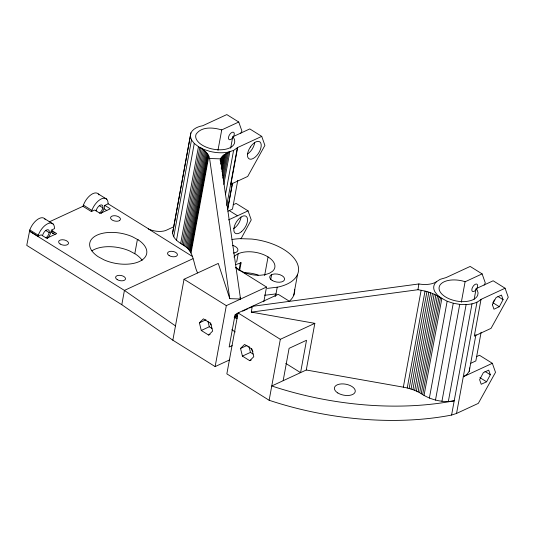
<?xml version="1.0" encoding="UTF-8"?>
<svg xmlns="http://www.w3.org/2000/svg" width="535" height="535" viewBox="0 0 535 535"><rect width="100%" height="100%" fill="white"/><g stroke="black" fill="none" stroke-linecap="round" stroke-linejoin="round"><path stroke-width="0.8" d="M197.582 272.924C193.563 264.845 194.118 253.737 186.715 247.538C181.452 243.331 173.775 240.703 172.571 233.186L190.901 132.867C193.229 128.527 198.131 126.527 202.752 125.718L226.813 114.584L238.75 122.033L241.927 131.062L240.757 133.255M172.571 233.186L190.901 132.867M306.274 369.999L403.343 387.166C409.021 388.196 414.598 389.962 419.687 392.703C429.659 399.612 442.137 403.116 454.215 400.768A213.826 112.992 10.4 0 1 271.767 385.976L306.274 369.999L314.834 323.341L251.323 312.112L252.246 306.354L418.885 283.951A19.521 10.319 10.4 0 0 436.48 281.711L440.191 279.317L446.09 277.585L470.171 266.437L482.122 273.893L485.292 282.921L484.128 285.115M251.323 312.112L417.962 289.716L418.885 283.951M289.475 301.319L278.247 294.317L238.042 312.921L226.853 373.871L269.138 400.267A213.826 112.992 10.4 0 0 451.587 415.06L456.549 413.448L478.317 403.37L495.51 372.333L492.347 363.305L463.283 376.754L466.995 374.36L469.202 371.343L469.743 367.913M45.368 219.711A12.586 6.4 -58 0 0 37.845 219.236A12.586 6.4 -58 0 0 29.806 229.936L26.75 245.378L121.799 304.703L172.852 340.207L215.137 366.595L229.548 359.928M173.788 226.773L165.549 230.585A14.619 7.724 10.4 0 1 149.319 229.348L108.144 203.822L104.793 205.373L104.017 208.764A7.55 3.839 -58 0 1 101.396 213.211M121.799 304.703L124.421 290.411L192.934 258.699M134.793 253.724L137.415 239.433M173.721 236.798L191.503 139.909L190.36 136.298M176.483 240.342L194.265 143.447L191.503 139.909M180.669 243.572L198.452 146.684L194.265 143.447M182.027 244.301L199.809 147.406L198.452 146.684M183.311 245.063L201.093 148.168L199.809 147.406L203.781 149.392L209.887 151.385A25.172 13.301 10.4 0 0 228.626 152.02L233.588 150.409L237.647 147.526L261.735 136.378L264.905 145.406L247.712 176.443L230.913 184.214L237.647 147.526M184.528 245.859L202.31 148.964L201.093 148.168M185.665 246.682L203.447 149.793L202.31 148.964M186.715 247.538L204.497 150.649L203.447 149.793M187.678 248.421L205.46 151.532L204.497 150.649M188.547 249.317L206.329 152.428L205.46 151.532M189.323 250.233L207.105 153.344L206.329 152.428M172.852 340.207L184.033 279.257L218.267 263.414L229.762 298.657L240.536 298.991L220.42 158.848L223.63 155.09L229.849 151.652L223.824 184.495M189.999 251.162L207.781 154.274L207.105 153.344M190.567 252.099L208.349 155.21L207.781 154.274M191.035 253.042L208.817 156.146L208.349 155.21M217.966 150.355L221.717 129.918L238.75 122.033M220.112 160.487L220.42 158.848L209.593 158.507L208.817 156.146M220.453 160.507L220.901 158.039M220.714 161.369L221.47 157.263M220.754 163.897L222.112 156.508M221.176 164.813L222.834 155.785M221.216 168.224L223.63 155.09M221.784 169.207L224.499 154.428M222.119 171.862L225.436 153.799M222.373 175.373L226.445 153.204M222.848 178.101L227.515 152.649M223.383 180.87L228.652 152.127M230.645 148.249L232.745 136.806L249.785 128.922L261.735 136.378M225.449 194.747L233.588 150.409M226.746 205.487L237.299 148.008M227.582 209.479L232.411 183.184M227.636 209.62L232.464 183.324M237.781 180.315L232.498 209.085L227.937 211.198M215.137 366.595L226.318 305.645L266.524 287.041L235.367 267.594M236.637 262.17L238.182 253.764M238.951 270.509L240.436 262.424L241.078 262.825L239.747 270.101M264.638 275.518L268.048 256.927M263.822 301.773L266.524 287.041M270.73 279.511L271.62 274.662M275.565 296.283L277.237 287.175M269.138 400.267L280.327 339.317L314.834 323.341M293.688 295.447L297.547 274.428M283.155 380.699L289.094 348.338L306.515 340.273L300.576 372.641L285.777 363.399M403.343 387.166L421.125 290.278L417.962 289.716M407.242 387.989L425.024 291.1L421.125 290.278M409.155 388.49L426.937 291.602L425.024 291.1M411.034 389.059L428.823 292.17L426.937 291.602M412.88 389.681L430.662 292.792L428.823 292.17M414.672 390.363L432.454 293.468L430.662 292.792M416.404 391.092L434.186 294.203L432.454 293.468M418.082 391.874L435.864 294.986L434.186 294.203M419.687 392.703L437.469 295.808L435.864 294.986M421.219 393.573L439.001 296.684L437.469 295.808M422.67 394.482L440.452 297.594L439.001 296.684M424.041 395.432L441.823 298.543L437.63 295.307L434.875 291.769A25.172 13.301 10.4 0 1 436.48 281.711M429.364 398.14L447.153 301.245L440.452 297.594M435.477 400.133L453.259 303.238L447.153 301.245M441.943 401.277L459.726 304.382C466.995 304.863 475.434 304.629 481.032 299.366L505.093 288.231L508.25 297.259L491.043 328.363L474.284 336.12L481.032 299.366M461.337 302.215L465.089 281.778L482.122 273.893M448.337 401.491L466.119 304.602M451.587 415.06L471.997 303.88M474.17 299.292L476.117 288.659L493.156 280.781L505.093 288.231M456.549 413.448L476.959 302.262M469.202 371.343L475.976 334.422M481.119 332.222L475.842 360.938L470.773 363.298M492.401 304.763L492.467 304.402M29.331 231.107L37.784 236.383L41.135 234.832L46.652 238.276L56.703 233.621L51.186 230.184L54.537 228.632L54.443 227.723A12.586 6.4 -58 0 0 47.782 223.684A12.586 6.4 -58 0 0 38.266 235.213L37.784 236.383L124.421 290.411L175.473 325.915M49.093 221.958L82.938 206.296L83.413 205.126A12.586 6.4 -58 0 1 91.452 194.426A12.586 6.4 -58 0 1 98.975 194.9M82.938 206.296L91.391 211.572L91.873 210.402A12.586 6.4 -58 0 1 101.389 198.866A12.586 6.4 -58 0 1 108.05 202.912L108.144 203.822M274.983 296.149L276 293.896L266.156 295.113A45.308 23.941 10.4 0 1 264.564 295.159M494.387 299.881L492.889 302.71L499.322 306.722L503.074 299.66L501.462 295.073L496.099 297.554L492.347 304.622L493.959 309.203L499.322 306.722M486.582 381.796L490.327 374.734L488.716 370.146L483.359 372.627L479.607 379.696L481.219 384.277L486.582 381.796L479.888 377.616M240.991 238.804L251.236 219.898L248.059 210.87L236.109 203.414L233.193 204.765M230.913 184.214L231.842 182.95M199.401 322.812L203.414 318.827L210.763 323.414L212.636 331.071L208.63 335.064L201.274 330.476L199.401 322.812L205.968 319.776M240.536 348.445L244.548 344.46L251.905 349.047L253.777 356.711L249.765 360.697L242.409 356.109L240.536 348.445L247.103 345.409M235.781 264.578L241.078 262.825M91.391 211.572L94.742 210.021L100.259 213.465L110.31 208.81L104.793 205.373M47.368 238.49A7.55 3.839 -58 0 0 50.878 231.862L52.891 230.933M52.443 233.487L54.71 232.437M228.485 219.932L248.059 210.87M238.877 312.915L235.086 314.667L229.147 347.034L232.177 345.63M242.663 311.163L247.966 308.708M249.484 308.006L252.513 306.602M201.274 330.476L209.299 326.758L211.994 328.443M235.654 314.5L238.336 313.263M234.765 316.205L236.771 315.275L237.507 315.737L234.156 317.288L234.892 317.743A4.407 2.996 65.2 0 0 237.366 318.084M234.892 317.743L237.573 316.506M208.63 335.064L210.088 334.388M242.409 356.109L250.434 352.398L253.129 354.076M249.765 360.697L251.223 360.022M476.551 356.618L479.467 355.267L492.347 363.305M267.393 288.385L277.966 287.081A45.308 23.941 10.4 0 0 296.47 261.762A45.308 23.941 10.4 0 0 251.731 239.045L240.228 238.657A45.308 23.941 10.4 0 0 231.956 239.513M453.259 303.238L459.726 304.382M221.717 129.918C213.518 127.457 201.668 126.193 196.131 134.171A19.762 10.439 10.4 0 0 216.107 149.606A19.762 10.439 10.4 0 0 233.808 138.164L232.745 136.806M465.089 281.778L462.748 281.015A19.762 10.439 10.4 0 0 439.068 288.719A19.762 10.439 10.4 0 0 464.494 301.633C469.335 301.258 475.093 300.188 477.648 295.547L478.076 292.852L477.18 290.024L476.117 288.659M497.924 296.443L503.074 299.66M229.234 210.596L237.507 215.759M484.971 371.39L490.327 374.734M98.293 193.924L106.746 199.207M148.269 228.86L192.152 256.292M99.289 205.627L102.814 207.827M104.017 208.764L106.773 210.482M83.413 205.126L91.873 210.402M184.033 279.257L226.318 305.645M238.042 312.921L280.327 339.317M231.769 329.734L235.293 331.934M44.686 218.741L53.139 224.018M50.878 231.862L55.018 234.444M45.682 230.438L49.207 232.638M29.806 229.936L38.266 235.213M29.505 231.026L37.965 236.303M240.021 297.42L240.536 298.991M248.935 346.265L250.434 352.398M207.988 321.395L209.299 326.758M209.593 158.507L229.762 298.657M294.671 289.274A45.308 23.941 10.4 0 1 289.723 300.877M244.288 272.77A21.393 11.309 10.4 0 1 258.238 275.097M233.922 257.027A21.393 11.309 10.4 0 1 262.27 254.145A21.393 11.309 10.4 0 1 272.589 271.232L269.433 273.271L265.22 274.649L260.224 275.264A21.393 11.309 10.4 0 1 236.009 267.36M232.685 245.384A7.55 3.992 10.4 0 1 237.914 249.738A7.55 3.992 10.4 0 1 233.334 253.048M241.031 217.116A10.065 5.123 -58 0 1 233.741 228.599M232.919 137.542A4.28 2.173 -58 0 1 228.472 138.404A4.28 2.173 -58 0 1 232.27 132.272A4.28 2.173 -58 0 1 233.507 136.592M254.707 142.618A10.065 5.123 -58 0 1 247.417 154.107M211.118 324.952A4.407 2.996 65.2 0 1 210.181 322.873M236.771 315.275A4.407 2.996 65.2 0 1 235.962 314.633M42.506 235.741A5.036 2.561 -58 0 1 46.331 230.137A5.036 2.561 -58 0 1 49.287 231.929A5.036 2.561 -58 0 1 45.977 237.848M96.113 210.93A5.036 2.561 -58 0 1 99.938 205.326A5.036 2.561 -58 0 1 102.894 207.119A5.036 2.561 -58 0 1 99.584 213.037M91.853 250.868A28.944 15.294 10.4 0 1 129.724 250.989L135.683 254.205A28.944 15.294 10.4 0 1 142.156 260.318M476.29 289.395A4.28 2.173 -58 0 1 471.843 290.264A4.28 2.173 -58 0 1 475.642 284.132A4.28 2.173 -58 0 1 476.879 288.445M252.961 351.441A4.407 2.996 65.2 0 1 251.323 348.506M250.326 147.085L249.022 149.359A10.065 5.123 -58 0 0 247.926 157.544L248.775 158.654A10.065 5.123 -58 0 0 258.378 153.492A10.065 5.123 -58 0 0 259.923 141.922A10.065 5.123 -58 0 0 250.326 147.085M119.399 220.647L118.462 221.015A5.036 2.662 10.4 0 1 112.41 220.173L111.507 219.551A5.036 2.662 10.4 0 1 114.925 215.719L116.222 215.899A5.036 2.662 10.4 0 1 119.399 220.647M138.304 239.914L132.346 236.697A28.944 15.294 10.4 0 0 95.411 235.988A28.944 15.294 10.4 0 0 98.166 256.706L104.124 259.923A28.944 15.294 10.4 0 0 141.059 260.632A28.944 15.294 10.4 0 0 138.304 239.914M241.379 231.742A10.065 5.123 -58 0 0 246.254 216.414A10.065 5.123 -58 0 0 234.404 226.191A10.065 5.123 -58 0 0 241.379 231.742M272.154 280.434A7.55 3.992 10.4 0 0 284.453 279.892A7.55 3.992 10.4 0 0 274.856 273.947A7.55 3.992 10.4 0 0 272.154 280.434M60.174 244.027A5.036 2.662 10.4 0 0 68.413 243.746A5.036 2.662 10.4 0 0 62.113 239.74A5.036 2.662 10.4 0 0 60.174 244.027M169.14 255.59A5.036 2.662 10.4 0 0 177.352 255.248A5.036 2.662 10.4 0 0 170.979 251.276A5.036 2.662 10.4 0 0 169.14 255.59M117.205 279.624A5.036 2.662 10.4 0 0 125.417 279.283A5.036 2.662 10.4 0 0 119.051 275.311A5.036 2.662 10.4 0 0 117.205 279.624M337.799 392.957A10.573 5.584 10.4 0 0 355.039 392.249A10.573 5.584 10.4 0 0 341.671 383.903A10.573 5.584 10.4 0 0 337.799 392.957"/></g></svg>
